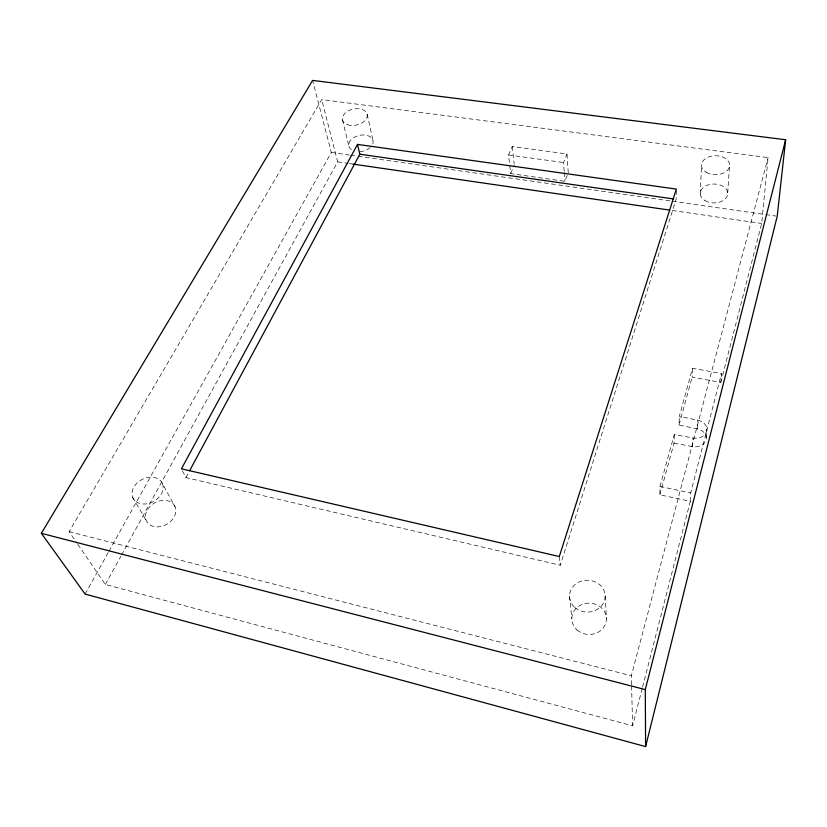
<?xml version="1.0" encoding="UTF-8"?>
<svg xmlns="http://www.w3.org/2000/svg" width="827" height="827" viewBox="0 0 827 827"><rect width="100%" height="100%" fill="white"/><g stroke="black" fill="none" stroke-linecap="round" stroke-linejoin="round"><path stroke-width="0.62" stroke-dasharray="4.13 3.1" d="M642.548 687.144L690.297 501.286L659.874 494.825L659.967 486.452L674.274 434.557L693.005 437.979A11.454 9.159 4.2 0 0 706.589 431.26A11.454 9.159 4.2 0 0 697.719 420.157L679.298 416.322L692.54 368.294L721.475 373.535L720.834 382.425L692.158 377.174L692.54 368.294M676.31 190.365L676.114 199.307L560.261 565.275L185.941 477.603L181.413 468.806M659.874 494.825L674.046 443.179L674.274 434.557M674.046 443.179L692.602 446.601A11.351 9.118 4.5 0 0 706.062 439.923A11.351 9.118 4.5 0 0 697.285 428.862L679.029 425.016L679.298 416.322M700.273 193.983L701.492 165.772M692.53 446.869L693.005 437.979M690.297 501.286L690.69 492.913L721.475 373.535M697.285 428.862L697.792 419.899M706.289 437.504L706.816 428.831M727.719 192.836L729.6 164.511M720.834 382.425L761.677 223.466L768.097 157.616L321.713 99.571L69.096 531.637L77.076 543.267M77.8 544.321L105.339 584.472L632.603 725.806L642.228 688.384M631.559 684.746L631.332 675.762L768.097 157.616M679.029 425.016L692.158 377.174M568.263 172.75L566.991 153.946L512.223 146.524L508.533 154.959L510.683 173.618L564.893 181.309L567.839 173.815M564.179 171.303L563.569 162.537L566.991 153.946M510.683 173.618L514.301 165.204M185.941 477.603L188.99 471.928M105.339 584.472L120.866 556.23M121.497 555.093L337.674 161.875L321.713 99.571M85.098 594.065L108.337 552.384M108.957 551.258L331.307 152.437L312.616 80.405M508.533 154.959L563.569 162.537M331.307 152.437L349.201 154.99M350.472 155.176L356.861 156.096M358.143 156.272L671.173 201.075M672.444 201.261L764.437 214.42M765.719 214.606L775.933 216.064M337.674 161.875L347.888 163.353M349.17 163.539L353.005 164.097M672.279 210.482L761.677 223.466M659.967 486.452L690.69 492.913M69.096 531.637L631.332 675.762M132.682 497.358L146.131 520.286M162.443 483.619A16.416 12.426 -28.6 0 1 144.301 504.025A16.416 12.426 -28.6 0 1 136.041 484.095A16.416 12.426 -28.6 0 1 162.443 483.619L175.066 506.796A15.992 12.291 -29.3 0 1 157.523 526.892A15.992 12.291 -29.3 0 1 149.315 507.189A15.992 12.291 -29.3 0 1 175.066 506.796M342.481 119.832L348.87 146.038M367.157 114.26L373.029 140.559M512.223 146.524L514.167 163.953M559.3 556.54L560.261 565.275M569.514 596.009L571.819 618.617M564.272 172.554L564.893 181.309M605.178 596.029L606.449 618.72M631.601 686.028L632.603 725.806M351.372 149.656A12.384 8.136 -12.6 0 1 359.125 135.421A12.384 8.136 -12.6 0 1 372.357 144.89M370.165 147.62A12.384 8.136 -12.6 0 1 359.59 151.713M574.858 607.514A17.832 15.94 0.7 0 0 604.609 600.175A17.832 15.94 0.7 0 0 582.559 580.792A17.832 15.94 0.7 0 0 574.858 607.514M577.019 629.926A17.315 15.672 1.8 0 0 605.912 622.793A17.315 15.672 1.8 0 0 584.472 603.679A17.315 15.672 1.8 0 0 577.019 629.926M706.31 172.388A14.08 9.49 -0.2 0 0 729.373 166.992A14.08 9.49 -0.2 0 0 710.962 156.251A14.08 9.49 -0.2 0 0 706.31 172.388M704.976 200.589A13.749 9.448 0.2 0 0 727.502 195.306A13.749 9.448 0.2 0 0 709.535 184.535A13.749 9.448 0.2 0 0 704.976 200.589M347.464 124.691A12.653 8.136 -12.5 0 0 367.229 116.4A12.653 8.136 -12.5 0 0 349.79 110.187A12.653 8.136 -12.5 0 0 347.464 124.691"/><path stroke-width="1.24" d="M785.65 139.753L777.215 216.25L645.608 746.595L85.098 594.065L41.35 533.322L312.616 80.405L785.65 139.753L645.287 689.594L645.608 746.595M189.6 470.79L359.838 154.225L357.512 144.405L676.341 189.094L559.3 556.54L181.413 468.806L357.512 144.405M359.838 154.225L673.56 198.945M353.005 164.097L669.725 210.11M41.35 533.322L645.287 689.594"/></g></svg>
